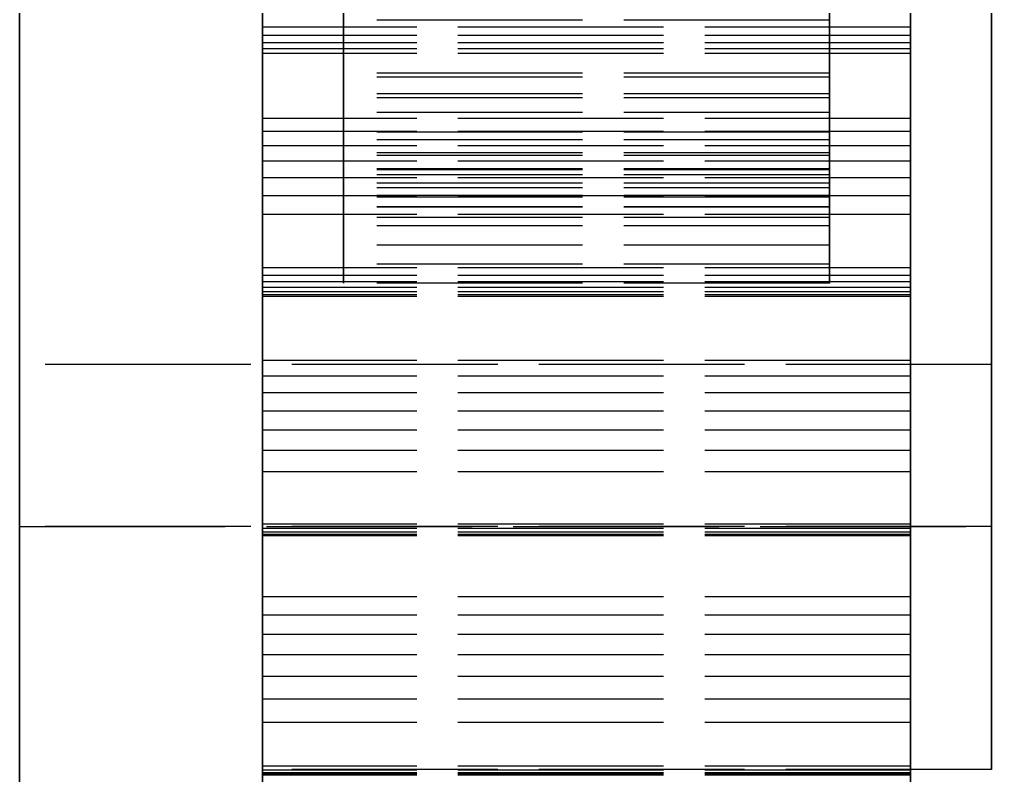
# Model space of a CAD drawing. Header units: millimetres. Extents: x -25 to 127, y -20 to 120.
# Drawn here: x 54.62 to 60.62, y 17.21 to 21.88 of the extents above; entities that cross this region are included whole.
import ezdxf

# ---------------------------------------------------------------- set-up
doc = ezdxf.new("R2010")
doc.units = ezdxf.units.MM
doc.linetypes.add('DASHED', pattern=[1.524, 1.27, -0.254])
doc.layers.add('HIDDEN', color=8, linetype='DASHED')
doc.layers.add('VISIBLE', color=7, linetype='CONTINUOUS')

msp = doc.modelspace()

# ---------------------------------------------------------------- linework, layer by layer
at = {"layer": 'HIDDEN'}
for points in [[(54.625, 32.5119), (54.625, 31.75), (54.625, 30.9881), (54.625, 30.22619), (54.625, 29.46429), (54.625, 28.70238), (54.625, 27.94048), (54.625, 27.17857), (54.625, 26.41667), (54.625, 25.65476), (54.625, 24.89286), (54.625, 24.13095), (54.625, 23.36905), (54.625, 22.60714), (54.625, 21.84524), (54.625, 21.08333), (54.625, 20.32143), (54.625, 19.55952), (54.625, 18.79762), (54.625, 18.03571), (54.625, 17.27381), (54.625, 16.5119)], [(56.125, 32.48016), (56.125, 31.78175), (56.125, 31.08333), (56.125, 30.38492), (56.125, 29.68651), (56.125, 28.9881), (56.125, 28.28968), (56.125, 27.59127), (56.125, 26.89286), (56.125, 26.19444), (56.125, 25.49603), (56.125, 24.79762), (56.125, 24.09921), (56.125, 23.40079), (56.125, 22.70238), (56.125, 22.00397), (56.125, 21.30556), (56.125, 20.60714), (56.125, 19.90873), (56.125, 19.21032), (56.125, 18.5119), (56.125, 17.81349), (56.125, 17.11508)], [(56.125, 27.69643), (56.125, 27.08929), (56.125, 26.48214), (56.125, 25.875), (56.125, 25.26786), (56.125, 24.66071), (56.125, 24.05357), (56.125, 23.44643), (56.125, 22.83929), (56.125, 22.23214), (56.125, 21.625), (56.125, 21.01786), (56.125, 20.41071), (56.125, 19.80357), (56.125, 19.19643), (56.125, 18.58929), (56.125, 17.98214), (56.125, 17.375), (56.125, 16.76786)], [(60.125, 27.69643), (60.125, 27.08929), (60.125, 26.48214), (60.125, 25.875), (60.125, 25.26786), (60.125, 24.66071), (60.125, 24.05357), (60.125, 23.44643), (60.125, 22.83929), (60.125, 22.23214), (60.125, 21.625), (60.125, 21.01786), (60.125, 20.41071), (60.125, 19.80357), (60.125, 19.19643), (60.125, 18.58929), (60.125, 17.98214), (60.125, 17.375), (60.125, 16.76786)], [(56.125, 17.11508), (56.125, 17.46429), (56.125, 17.81349), (56.125, 18.1627), (56.125, 18.5119), (56.125, 18.86111), (56.125, 19.21032), (56.125, 19.55952), (56.125, 19.90873), (56.125, 20.25794), (56.125, 20.60714), (56.125, 20.95635), (56.125, 21.30556), (56.125, 21.65476), (56.125, 22.00397), (56.125, 22.35317), (56.125, 22.70238), (56.125, 23.05159), (56.125, 23.40079), (56.125, 23.75)], [(56.125, 17.07143), (56.125, 17.375), (56.125, 17.67857), (56.125, 17.98214), (56.125, 18.28571), (56.125, 18.58929), (56.125, 18.89286), (56.125, 19.19643), (56.125, 19.5), (56.125, 19.80357), (56.125, 20.10714), (56.125, 20.41071), (56.125, 20.71429), (56.125, 21.01786), (56.125, 21.32143), (56.125, 21.625), (56.125, 21.92857), (56.125, 22.23214), (56.125, 22.53571), (56.125, 22.83929), (56.125, 23.14286), (56.125, 23.44643), (56.125, 23.75)], [(60.125, 17.07143), (60.125, 17.375), (60.125, 17.67857), (60.125, 17.98214), (60.125, 18.28571), (60.125, 18.58929), (60.125, 18.89286), (60.125, 19.19643), (60.125, 19.5), (60.125, 19.80357), (60.125, 20.10714), (60.125, 20.41071), (60.125, 20.71429), (60.125, 21.01786), (60.125, 21.32143), (60.125, 21.625), (60.125, 21.92857), (60.125, 22.23214), (60.125, 22.53571), (60.125, 22.83929), (60.125, 23.14286), (60.125, 23.44643), (60.125, 23.75)], [(56.625, 21.87533), (56.625, 22.29184)], [(56.625, 22.29184), (56.625, 21.87533)], [(59.625, 21.87533), (59.625, 22.29184)], [(59.625, 22.29184), (59.625, 21.87533)], [(56.125, 21.99603), (56.125, 21.78968), (56.125, 21.58333), (56.125, 21.37698), (56.125, 21.17063), (56.125, 20.96429), (56.125, 20.75794), (56.125, 20.55159), (56.125, 20.34524), (56.125, 20.13889), (56.125, 19.93254), (56.125, 19.72619), (56.125, 19.51984), (56.125, 19.31349), (56.125, 19.10714), (56.125, 18.90079), (56.125, 18.69444), (56.125, 18.4881), (56.125, 18.28175), (56.125, 18.0754), (56.125, 17.86905), (56.125, 17.6627), (56.125, 17.45635), (56.125, 17.25)], [(60.625, 21.99603), (60.625, 21.78968), (60.625, 21.58333), (60.625, 21.37698), (60.625, 21.17063), (60.625, 20.96429), (60.625, 20.75794), (60.625, 20.55159), (60.625, 20.34524), (60.625, 20.13889), (60.625, 19.93254), (60.625, 19.72619), (60.625, 19.51984), (60.625, 19.31349), (60.625, 19.10714), (60.625, 18.90079), (60.625, 18.69444), (60.625, 18.4881), (60.625, 18.28175), (60.625, 18.0754), (60.625, 17.86905), (60.625, 17.6627), (60.625, 17.45635), (60.625, 17.25)], [(54.625, 21.9246), (54.625, 21.76587), (54.625, 21.60714), (54.625, 21.44841), (54.625, 21.28968), (54.625, 21.13095), (54.625, 20.97222), (54.625, 20.81349), (54.625, 20.65476), (54.625, 20.49603), (54.625, 20.3373), (54.625, 20.17857), (54.625, 20.01984), (54.625, 19.86111), (54.625, 19.70238), (54.625, 19.54365), (54.625, 19.38492), (54.625, 19.22619), (54.625, 19.06746), (54.625, 18.90873), (54.625, 18.75)], [(54.625, 18.75), (54.625, 18.82937), (54.625, 18.90873), (54.625, 18.9881), (54.625, 19.06746), (54.625, 19.14683), (54.625, 19.22619), (54.625, 19.30556), (54.625, 19.38492), (54.625, 19.46429), (54.625, 19.54365), (54.625, 19.62302), (54.625, 19.70238), (54.625, 19.78175), (54.625, 19.86111), (54.625, 19.94048), (54.625, 20.01984), (54.625, 20.09921), (54.625, 20.17857), (54.625, 20.25794), (54.625, 20.3373), (54.625, 20.41667), (54.625, 20.49603), (54.625, 20.5754), (54.625, 20.65476), (54.625, 20.73413), (54.625, 20.81349), (54.625, 20.89286), (54.625, 20.97222), (54.625, 21.05159), (54.625, 21.13095), (54.625, 21.21032), (54.625, 21.28968), (54.625, 21.36905), (54.625, 21.44841), (54.625, 21.52778), (54.625, 21.60714), (54.625, 21.68651), (54.625, 21.76587), (54.625, 21.84524), (54.625, 21.9246)], [(54.625, 21.9246), (54.625, 21.76587), (54.625, 21.60714), (54.625, 21.44841), (54.625, 21.28968), (54.625, 21.13095), (54.625, 20.97222), (54.625, 20.81349), (54.625, 20.65476), (54.625, 20.49603), (54.625, 20.3373), (54.625, 20.17857), (54.625, 20.01984), (54.625, 19.86111), (54.625, 19.70238), (54.625, 19.54365), (54.625, 19.38492), (54.625, 19.22619), (54.625, 19.06746), (54.625, 18.90873), (54.625, 18.75)], [(54.625, 18.75), (54.625, 18.82937), (54.625, 18.90873), (54.625, 18.9881), (54.625, 19.06746), (54.625, 19.14683), (54.625, 19.22619), (54.625, 19.30556), (54.625, 19.38492), (54.625, 19.46429), (54.625, 19.54365), (54.625, 19.62302), (54.625, 19.70238), (54.625, 19.78175), (54.625, 19.86111), (54.625, 19.94048), (54.625, 20.01984), (54.625, 20.09921), (54.625, 20.17857), (54.625, 20.25794), (54.625, 20.3373), (54.625, 20.41667), (54.625, 20.49603), (54.625, 20.5754), (54.625, 20.65476), (54.625, 20.73413), (54.625, 20.81349), (54.625, 20.89286), (54.625, 20.97222), (54.625, 21.05159), (54.625, 21.13095), (54.625, 21.21032), (54.625, 21.28968), (54.625, 21.36905), (54.625, 21.44841), (54.625, 21.52778), (54.625, 21.60714), (54.625, 21.68651), (54.625, 21.76587), (54.625, 21.84524), (54.625, 21.9246)], [(54.625, 21.90873), (54.625, 21.78175), (54.625, 21.65476), (54.625, 21.52778), (54.625, 21.40079), (54.625, 21.27381), (54.625, 21.14683), (54.625, 21.01984), (54.625, 20.89286), (54.625, 20.76587), (54.625, 20.63889), (54.625, 20.5119), (54.625, 20.38492), (54.625, 20.25794), (54.625, 20.13095), (54.625, 20.00397), (54.625, 19.87698), (54.625, 19.75)], [(54.625, 19.75), (54.625, 19.81349), (54.625, 19.87698), (54.625, 19.94048), (54.625, 20.00397), (54.625, 20.06746), (54.625, 20.13095), (54.625, 20.19444), (54.625, 20.25794), (54.625, 20.32143), (54.625, 20.38492), (54.625, 20.44841), (54.625, 20.5119), (54.625, 20.5754), (54.625, 20.63889), (54.625, 20.70238), (54.625, 20.76587), (54.625, 20.82937), (54.625, 20.89286), (54.625, 20.95635), (54.625, 21.01984), (54.625, 21.08333), (54.625, 21.14683), (54.625, 21.21032), (54.625, 21.27381), (54.625, 21.3373), (54.625, 21.40079), (54.625, 21.46429), (54.625, 21.52778), (54.625, 21.59127), (54.625, 21.65476), (54.625, 21.71825), (54.625, 21.78175), (54.625, 21.84524), (54.625, 21.90873)], [(60.625, 21.9246), (60.625, 21.76587), (60.625, 21.60714), (60.625, 21.44841), (60.625, 21.28968), (60.625, 21.13095), (60.625, 20.97222), (60.625, 20.81349), (60.625, 20.65476), (60.625, 20.49603), (60.625, 20.3373), (60.625, 20.17857), (60.625, 20.01984), (60.625, 19.86111), (60.625, 19.70238), (60.625, 19.54365), (60.625, 19.38492), (60.625, 19.22619), (60.625, 19.06746), (60.625, 18.90873), (60.625, 18.75)], [(60.625, 18.75), (60.625, 18.82937), (60.625, 18.90873), (60.625, 18.9881), (60.625, 19.06746), (60.625, 19.14683), (60.625, 19.22619), (60.625, 19.30556), (60.625, 19.38492), (60.625, 19.46429), (60.625, 19.54365), (60.625, 19.62302), (60.625, 19.70238), (60.625, 19.78175), (60.625, 19.86111), (60.625, 19.94048), (60.625, 20.01984), (60.625, 20.09921), (60.625, 20.17857), (60.625, 20.25794), (60.625, 20.3373), (60.625, 20.41667), (60.625, 20.49603), (60.625, 20.5754), (60.625, 20.65476), (60.625, 20.73413), (60.625, 20.81349), (60.625, 20.89286), (60.625, 20.97222), (60.625, 21.05159), (60.625, 21.13095), (60.625, 21.21032), (60.625, 21.28968), (60.625, 21.36905), (60.625, 21.44841), (60.625, 21.52778), (60.625, 21.60714), (60.625, 21.68651), (60.625, 21.76587), (60.625, 21.84524), (60.625, 21.9246)], [(60.625, 21.9246), (60.625, 21.76587), (60.625, 21.60714), (60.625, 21.44841), (60.625, 21.28968), (60.625, 21.13095), (60.625, 20.97222), (60.625, 20.81349), (60.625, 20.65476), (60.625, 20.49603), (60.625, 20.3373), (60.625, 20.17857), (60.625, 20.01984), (60.625, 19.86111), (60.625, 19.70238), (60.625, 19.54365), (60.625, 19.38492), (60.625, 19.22619), (60.625, 19.06746), (60.625, 18.90873), (60.625, 18.75)], [(60.625, 18.75), (60.625, 18.82937), (60.625, 18.90873), (60.625, 18.9881), (60.625, 19.06746), (60.625, 19.14683), (60.625, 19.22619), (60.625, 19.30556), (60.625, 19.38492), (60.625, 19.46429), (60.625, 19.54365), (60.625, 19.62302), (60.625, 19.70238), (60.625, 19.78175), (60.625, 19.86111), (60.625, 19.94048), (60.625, 20.01984), (60.625, 20.09921), (60.625, 20.17857), (60.625, 20.25794), (60.625, 20.3373), (60.625, 20.41667), (60.625, 20.49603), (60.625, 20.5754), (60.625, 20.65476), (60.625, 20.73413), (60.625, 20.81349), (60.625, 20.89286), (60.625, 20.97222), (60.625, 21.05159), (60.625, 21.13095), (60.625, 21.21032), (60.625, 21.28968), (60.625, 21.36905), (60.625, 21.44841), (60.625, 21.52778), (60.625, 21.60714), (60.625, 21.68651), (60.625, 21.76587), (60.625, 21.84524), (60.625, 21.9246)], [(60.625, 21.90873), (60.625, 21.78175), (60.625, 21.65476), (60.625, 21.52778), (60.625, 21.40079), (60.625, 21.27381), (60.625, 21.14683), (60.625, 21.01984), (60.625, 20.89286), (60.625, 20.76587), (60.625, 20.63889), (60.625, 20.5119), (60.625, 20.38492), (60.625, 20.25794), (60.625, 20.13095), (60.625, 20.00397), (60.625, 19.87698), (60.625, 19.75)], [(60.625, 19.75), (60.625, 19.81349), (60.625, 19.87698), (60.625, 19.94048), (60.625, 20.00397), (60.625, 20.06746), (60.625, 20.13095), (60.625, 20.19444), (60.625, 20.25794), (60.625, 20.32143), (60.625, 20.38492), (60.625, 20.44841), (60.625, 20.5119), (60.625, 20.5754), (60.625, 20.63889), (60.625, 20.70238), (60.625, 20.76587), (60.625, 20.82937), (60.625, 20.89286), (60.625, 20.95635), (60.625, 21.01984), (60.625, 21.08333), (60.625, 21.14683), (60.625, 21.21032), (60.625, 21.27381), (60.625, 21.3373), (60.625, 21.40079), (60.625, 21.46429), (60.625, 21.52778), (60.625, 21.59127), (60.625, 21.65476), (60.625, 21.71825), (60.625, 21.78175), (60.625, 21.84524), (60.625, 21.90873)], [(56.125, 17.25), (56.125, 17.35317), (56.125, 17.45635), (56.125, 17.55952), (56.125, 17.6627), (56.125, 17.76587), (56.125, 17.86905), (56.125, 17.97222), (56.125, 18.0754), (56.125, 18.17857), (56.125, 18.28175), (56.125, 18.38492), (56.125, 18.4881), (56.125, 18.59127), (56.125, 18.69444), (56.125, 18.79762), (56.125, 18.90079), (56.125, 19.00397), (56.125, 19.10714), (56.125, 19.21032), (56.125, 19.31349), (56.125, 19.41667), (56.125, 19.51984), (56.125, 19.62302), (56.125, 19.72619), (56.125, 19.82937), (56.125, 19.93254), (56.125, 20.03571), (56.125, 20.13889), (56.125, 20.24206), (56.125, 20.34524), (56.125, 20.44841), (56.125, 20.55159), (56.125, 20.65476), (56.125, 20.75794), (56.125, 20.86111), (56.125, 20.96429), (56.125, 21.06746), (56.125, 21.17063), (56.125, 21.27381), (56.125, 21.37698), (56.125, 21.48016), (56.125, 21.58333), (56.125, 21.68651), (56.125, 21.78968), (56.125, 21.89286)], [(56.125, 21.89181), (56.125, 21.83344)], [(56.125, 21.83344), (56.125, 21.89181)], [(56.625, 21.5248), (56.625, 21.87533)], [(56.625, 21.87533), (56.625, 21.5248)], [(59.625, 21.87533), (56.625, 21.87533)], [(59.625, 21.87533), (56.625, 21.87533)], [(59.625, 21.5248), (59.625, 21.87533)], [(59.625, 21.87533), (59.625, 21.5248)], [(60.125, 21.89181), (60.125, 21.83344)], [(60.125, 21.83344), (60.125, 21.89181)], [(60.625, 17.25), (60.625, 17.35317), (60.625, 17.45635), (60.625, 17.55952), (60.625, 17.6627), (60.625, 17.76587), (60.625, 17.86905), (60.625, 17.97222), (60.625, 18.0754), (60.625, 18.17857), (60.625, 18.28175), (60.625, 18.38492), (60.625, 18.4881), (60.625, 18.59127), (60.625, 18.69444), (60.625, 18.79762), (60.625, 18.90079), (60.625, 19.00397), (60.625, 19.10714), (60.625, 19.21032), (60.625, 19.31349), (60.625, 19.41667), (60.625, 19.51984), (60.625, 19.62302), (60.625, 19.72619), (60.625, 19.82937), (60.625, 19.93254), (60.625, 20.03571), (60.625, 20.13889), (60.625, 20.24206), (60.625, 20.34524), (60.625, 20.44841), (60.625, 20.55159), (60.625, 20.65476), (60.625, 20.75794), (60.625, 20.86111), (60.625, 20.96429), (60.625, 21.06746), (60.625, 21.17063), (60.625, 21.27381), (60.625, 21.37698), (60.625, 21.48016), (60.625, 21.58333), (60.625, 21.68651), (60.625, 21.78968), (60.625, 21.89286)], [(56.125, 21.83344), (56.125, 21.78173)], [(56.125, 21.78173), (56.125, 21.83344)], [(60.125, 21.83344), (56.125, 21.83344)], [(60.125, 21.83344), (56.125, 21.83344)], [(56.125, 21.78173), (56.125, 21.73706)], [(56.125, 21.73706), (56.125, 21.78173)], [(60.125, 21.78173), (56.125, 21.78173)], [(60.125, 21.78173), (56.125, 21.78173)], [(60.125, 21.83344), (60.125, 21.78173)], [(60.125, 21.78173), (60.125, 21.83344)], [(60.125, 21.78173), (60.125, 21.73706)], [(60.125, 21.73706), (60.125, 21.78173)], [(56.125, 21.73706), (56.125, 21.69991)], [(56.125, 21.69991), (56.125, 21.73706)], [(60.125, 21.73706), (56.125, 21.73706)], [(60.125, 21.73706), (56.125, 21.73706)], [(60.125, 21.73706), (60.125, 21.69991)], [(60.125, 21.69991), (60.125, 21.73706)], [(56.125, 21.69991), (56.125, 21.67101)], [(56.125, 21.67101), (56.125, 21.69991)], [(60.125, 21.69991), (56.125, 21.69991)], [(60.125, 21.69991), (56.125, 21.69991)], [(56.125, 21.67101), (56.125, 21.27018)], [(56.125, 21.27018), (56.125, 21.67101)], [(60.125, 21.67101), (56.125, 21.67101)], [(60.125, 21.67101), (56.125, 21.67101)], [(60.125, 21.69991), (60.125, 21.67101)], [(60.125, 21.67101), (60.125, 21.69991)], [(60.125, 21.67101), (60.125, 21.27018)], [(60.125, 21.27018), (60.125, 21.67101)], [(56.625, 21.54986), (56.625, 21.13848)], [(56.625, 21.39741), (56.625, 21.54986)], [(56.625, 21.54986), (56.625, 21.39741)], [(56.625, 21.13848), (56.625, 21.54986)], [(59.625, 21.54986), (56.625, 21.54986)], [(59.625, 21.54986), (56.625, 21.54986)], [(59.625, 21.54986), (59.625, 21.13848)], [(59.625, 21.39741), (59.625, 21.54986)], [(59.625, 21.54986), (59.625, 21.39741)], [(59.625, 21.13848), (59.625, 21.54986)], [(56.625, 21.42182), (56.625, 21.5248)], [(56.625, 21.5248), (56.625, 21.42182)], [(59.625, 21.5248), (56.625, 21.5248)], [(59.625, 21.5248), (56.625, 21.5248)], [(59.625, 21.42182), (59.625, 21.5248)], [(59.625, 21.5248), (59.625, 21.42182)], [(56.625, 21.30727), (56.625, 21.42182)], [(56.625, 21.42182), (56.625, 21.30727)], [(59.625, 21.42182), (56.625, 21.42182)], [(59.625, 21.42182), (56.625, 21.42182)], [(59.625, 21.30727), (59.625, 21.42182)], [(59.625, 21.42182), (59.625, 21.30727)], [(56.625, 20.95752), (56.625, 21.39741)], [(56.625, 21.39741), (56.625, 20.95752)], [(59.625, 21.39741), (56.625, 21.39741)], [(59.625, 21.39741), (56.625, 21.39741)], [(59.625, 20.95752), (59.625, 21.39741)], [(59.625, 21.39741), (59.625, 20.95752)], [(56.625, 21.18494), (56.625, 21.30727)], [(56.625, 21.30727), (56.625, 21.18494)], [(59.625, 21.30727), (56.625, 21.30727)], [(59.625, 21.30727), (56.625, 21.30727)], [(59.625, 21.18494), (59.625, 21.30727)], [(59.625, 21.30727), (59.625, 21.18494)], [(56.125, 21.27018), (56.125, 21.18967)], [(56.125, 21.18967), (56.125, 21.27018)], [(60.125, 21.27018), (56.125, 21.27018)], [(60.125, 21.27018), (56.125, 21.27018)], [(60.125, 21.27018), (60.125, 21.18967)], [(60.125, 21.18967), (60.125, 21.27018)], [(56.125, 21.18967), (56.125, 21.10101)], [(56.125, 21.10101), (56.125, 21.18967)], [(60.125, 21.18967), (56.125, 21.18967)], [(60.125, 21.18967), (56.125, 21.18967)], [(56.625, 21.05631), (56.625, 21.18494)], [(56.625, 21.18494), (56.625, 21.05631)], [(59.625, 21.18494), (56.625, 21.18494)], [(59.625, 21.18494), (56.625, 21.18494)], [(59.625, 21.05631), (59.625, 21.18494)], [(59.625, 21.18494), (59.625, 21.05631)], [(60.125, 21.18967), (60.125, 21.10101)], [(60.125, 21.10101), (60.125, 21.18967)], [(56.625, 21.13848), (56.625, 21.04169)], [(56.625, 21.04169), (56.625, 21.13848)], [(59.625, 21.13848), (56.625, 21.13848)], [(59.625, 21.13848), (56.625, 21.13848)], [(59.625, 21.13848), (59.625, 21.04169)], [(59.625, 21.04169), (59.625, 21.13848)], [(56.125, 21.10101), (56.125, 21.00493)], [(56.125, 21.00493), (56.125, 21.10101)], [(60.125, 21.10101), (56.125, 21.10101)], [(60.125, 21.10101), (56.125, 21.10101)], [(60.125, 21.10101), (60.125, 21.00493)], [(60.125, 21.00493), (60.125, 21.10101)], [(56.125, 21.00493), (56.125, 20.90194)], [(56.125, 20.90194), (56.125, 21.00493)], [(60.125, 21.00493), (56.125, 21.00493)], [(60.125, 21.00493), (56.125, 21.00493)], [(56.625, 20.92237), (56.625, 21.05631)], [(56.625, 21.05631), (56.625, 20.92237)], [(59.625, 21.05631), (56.625, 21.05631)], [(59.625, 21.05631), (56.625, 21.05631)], [(56.625, 21.04169), (56.625, 20.95268)], [(56.625, 20.95268), (56.625, 21.04169)], [(59.625, 21.04169), (56.625, 21.04169)], [(59.625, 21.04169), (56.625, 21.04169)], [(59.625, 20.92237), (59.625, 21.05631)], [(59.625, 21.05631), (59.625, 20.92237)], [(59.625, 21.04169), (59.625, 20.95268)], [(59.625, 20.95268), (59.625, 21.04169)], [(60.125, 21.00493), (60.125, 20.90194)], [(60.125, 20.90194), (60.125, 21.00493)], [(56.625, 20.84218), (56.625, 20.95752)], [(56.625, 20.95752), (56.625, 20.84218)], [(59.625, 20.95752), (56.625, 20.95752)], [(59.625, 20.95752), (56.625, 20.95752)], [(56.625, 20.95268), (56.625, 20.86986)], [(56.625, 20.86986), (56.625, 20.95268)], [(59.625, 20.95268), (56.625, 20.95268)], [(59.625, 20.95268), (56.625, 20.95268)], [(59.625, 20.84218), (59.625, 20.95752)], [(59.625, 20.95752), (59.625, 20.84218)], [(59.625, 20.95268), (59.625, 20.86986)], [(59.625, 20.86986), (59.625, 20.95268)], [(56.125, 20.90194), (56.125, 20.79243)], [(56.125, 20.79243), (56.125, 20.90194)], [(60.125, 20.90194), (56.125, 20.90194)], [(60.125, 20.90194), (56.125, 20.90194)], [(56.625, 20.78389), (56.625, 20.92237)], [(56.625, 20.92237), (56.625, 20.78389)], [(59.625, 20.92237), (56.625, 20.92237)], [(59.625, 20.92237), (56.625, 20.92237)], [(59.625, 20.78389), (59.625, 20.92237)], [(59.625, 20.92237), (59.625, 20.78389)], [(60.125, 20.90194), (60.125, 20.79243)], [(60.125, 20.79243), (60.125, 20.90194)], [(56.625, 20.86986), (56.625, 20.79302)], [(56.625, 20.79302), (56.625, 20.86986)], [(59.625, 20.86986), (56.625, 20.86986)], [(59.625, 20.86986), (56.625, 20.86986)], [(56.625, 20.72466), (56.625, 20.84218)], [(56.625, 20.84218), (56.625, 20.72466)], [(59.625, 20.84218), (56.625, 20.84218)], [(59.625, 20.84218), (56.625, 20.84218)], [(59.625, 20.86986), (59.625, 20.79302)], [(59.625, 20.79302), (59.625, 20.86986)], [(59.625, 20.72466), (59.625, 20.84218)], [(59.625, 20.84218), (59.625, 20.72466)], [(56.125, 20.79243), (56.125, 20.67669)], [(56.125, 20.67669), (56.125, 20.79243)], [(60.125, 20.79243), (56.125, 20.79243)], [(60.125, 20.79243), (56.125, 20.79243)], [(56.625, 20.79302), (56.625, 20.72227)], [(56.625, 20.72227), (56.625, 20.79302)], [(59.625, 20.79302), (56.625, 20.79302)], [(59.625, 20.79302), (56.625, 20.79302)], [(56.625, 20.65786), (56.625, 20.78389)], [(56.625, 20.78389), (56.625, 20.65786)], [(59.625, 20.78389), (56.625, 20.78389)], [(59.625, 20.78389), (56.625, 20.78389)], [(59.625, 20.79302), (59.625, 20.72227)], [(59.625, 20.72227), (59.625, 20.79302)], [(59.625, 20.65786), (59.625, 20.78389)], [(59.625, 20.78389), (59.625, 20.65786)], [(60.125, 20.79243), (60.125, 20.67669)], [(60.125, 20.67669), (60.125, 20.79243)], [(56.625, 20.60621), (56.625, 20.72466)], [(56.625, 20.72466), (56.625, 20.60621)], [(59.625, 20.72466), (56.625, 20.72466)], [(59.625, 20.72466), (56.625, 20.72466)], [(56.625, 20.72227), (56.625, 20.65786)], [(56.625, 20.65786), (56.625, 20.72227)], [(59.625, 20.72227), (56.625, 20.72227)], [(59.625, 20.72227), (56.625, 20.72227)], [(59.625, 20.60621), (59.625, 20.72466)], [(59.625, 20.72466), (59.625, 20.60621)], [(59.625, 20.72227), (59.625, 20.65786)], [(59.625, 20.65786), (59.625, 20.72227)], [(56.125, 20.67669), (56.125, 20.34643)], [(56.125, 20.34643), (56.125, 20.67669)], [(60.125, 20.67669), (56.125, 20.67669)], [(60.125, 20.67669), (56.125, 20.67669)], [(59.625, 20.65786), (56.625, 20.65786)], [(59.625, 20.65786), (56.625, 20.65786)], [(60.125, 20.67669), (60.125, 20.34643)], [(60.125, 20.34643), (60.125, 20.67669)], [(56.625, 20.48758), (56.625, 20.60621)], [(56.625, 20.60621), (56.625, 20.48758)], [(59.625, 20.60621), (56.625, 20.60621)], [(59.625, 20.60621), (56.625, 20.60621)], [(59.625, 20.48758), (59.625, 20.60621)], [(59.625, 20.60621), (59.625, 20.48758)], [(56.625, 20.3694), (56.625, 20.48758)], [(56.625, 20.48758), (56.625, 20.3694)], [(59.625, 20.48758), (56.625, 20.48758)], [(59.625, 20.48758), (56.625, 20.48758)], [(59.625, 20.3694), (59.625, 20.48758)], [(59.625, 20.48758), (59.625, 20.3694)], [(56.125, 20.34643), (56.125, 20.29997)], [(56.125, 20.29997), (56.125, 20.34643)], [(60.125, 20.34643), (56.125, 20.34643)], [(60.125, 20.34643), (56.125, 20.34643)], [(56.625, 20.25227), (56.625, 20.3694)], [(56.625, 20.3694), (56.625, 20.25227)], [(59.625, 20.3694), (56.625, 20.3694)], [(59.625, 20.3694), (56.625, 20.3694)], [(59.625, 20.25227), (59.625, 20.3694)], [(59.625, 20.3694), (59.625, 20.25227)], [(60.125, 20.34643), (60.125, 20.29997)], [(60.125, 20.29997), (60.125, 20.34643)], [(56.125, 20.29997), (56.125, 20.25984)], [(56.125, 20.25984), (56.125, 20.29997)], [(60.125, 20.29997), (56.125, 20.29997)], [(60.125, 20.29997), (56.125, 20.29997)], [(60.125, 20.29997), (60.125, 20.25984)], [(60.125, 20.25984), (60.125, 20.29997)], [(56.125, 20.25984), (56.125, 20.22631)], [(56.125, 20.22631), (56.125, 20.25984)], [(60.125, 20.25984), (56.125, 20.25984)], [(60.125, 20.25984), (56.125, 20.25984)], [(56.125, 20.22631), (56.125, 20.19973)], [(56.125, 20.19973), (56.125, 20.22631)], [(60.125, 20.22631), (56.125, 20.22631)], [(60.125, 20.22631), (56.125, 20.22631)], [(59.625, 20.25227), (56.625, 20.25227)], [(59.625, 20.25227), (56.625, 20.25227)], [(60.125, 20.25984), (60.125, 20.22631)], [(60.125, 20.22631), (60.125, 20.25984)], [(60.125, 20.22631), (60.125, 20.19973)], [(60.125, 20.19973), (60.125, 20.22631)], [(56.125, 20.19973), (56.125, 20.18059)], [(56.125, 20.18059), (56.125, 20.19973)], [(60.125, 20.19973), (56.125, 20.19973)], [(60.125, 20.19973), (56.125, 20.19973)], [(56.125, 20.18059), (56.125, 20.16958)], [(56.125, 20.16958), (56.125, 20.18059)], [(60.125, 20.18059), (56.125, 20.18059)], [(60.125, 20.18059), (56.125, 20.18059)], [(56.125, 20.16958), (56.125, 19.77562)], [(56.125, 19.77562), (56.125, 20.16958)], [(60.125, 20.16958), (56.125, 20.16958)], [(60.125, 20.16958), (56.125, 20.16958)], [(60.125, 20.19973), (60.125, 20.18059)], [(60.125, 20.18059), (60.125, 20.19973)], [(60.125, 20.18059), (60.125, 20.16958)], [(60.125, 20.16958), (60.125, 20.18059)], [(60.125, 20.16958), (60.125, 19.77562)], [(60.125, 19.77562), (60.125, 20.16958)], [(60.625, 19.75), (54.625, 19.75)], [(56.125, 19.77562), (56.125, 19.67909)], [(56.125, 19.67909), (56.125, 19.77562)], [(60.125, 19.77562), (56.125, 19.77562)], [(60.125, 19.77562), (56.125, 19.77562)], [(60.125, 19.77562), (60.125, 19.67909)], [(60.125, 19.67909), (60.125, 19.77562)], [(56.125, 19.67909), (56.125, 19.57459)], [(56.125, 19.57459), (56.125, 19.67909)], [(60.125, 19.67909), (56.125, 19.67909)], [(60.125, 19.67909), (56.125, 19.67909)], [(60.125, 19.67909), (60.125, 19.57459)], [(60.125, 19.57459), (60.125, 19.67909)], [(56.125, 19.57459), (56.125, 19.46282)], [(56.125, 19.46282), (56.125, 19.57459)], [(60.125, 19.57459), (56.125, 19.57459)], [(60.125, 19.57459), (56.125, 19.57459)], [(60.125, 19.57459), (60.125, 19.46282)], [(60.125, 19.46282), (60.125, 19.57459)], [(56.125, 19.46282), (56.125, 19.3443)], [(56.125, 19.3443), (56.125, 19.46282)], [(60.125, 19.46282), (56.125, 19.46282)], [(60.125, 19.46282), (56.125, 19.46282)], [(60.125, 19.46282), (60.125, 19.3443)], [(60.125, 19.3443), (60.125, 19.46282)], [(56.125, 19.3443), (56.125, 19.21942)], [(56.125, 19.21942), (56.125, 19.3443)], [(60.125, 19.3443), (56.125, 19.3443)], [(60.125, 19.3443), (56.125, 19.3443)], [(60.125, 19.3443), (60.125, 19.21942)], [(60.125, 19.21942), (60.125, 19.3443)], [(56.125, 19.21942), (56.125, 19.08849)], [(56.125, 19.08849), (56.125, 19.21942)], [(60.125, 19.21942), (56.125, 19.21942)], [(60.125, 19.21942), (56.125, 19.21942)], [(60.125, 19.21942), (60.125, 19.08849)], [(60.125, 19.08849), (60.125, 19.21942)], [(56.125, 19.08849), (56.125, 18.76533)], [(56.125, 18.76533), (56.125, 19.08849)], [(60.125, 19.08849), (56.125, 19.08849)], [(60.125, 19.08849), (56.125, 19.08849)], [(60.125, 19.08849), (60.125, 18.76533)], [(60.125, 18.76533), (60.125, 19.08849)], [(54.625, 18.75), (60.625, 18.75)], [(60.625, 18.75), (54.625, 18.75)], [(56.125, 18.76533), (56.125, 18.73756)], [(56.125, 18.73756), (56.125, 18.76533)], [(60.125, 18.76533), (56.125, 18.76533)], [(60.125, 18.76533), (56.125, 18.76533)], [(56.125, 18.73756), (56.125, 18.71602)], [(56.125, 18.71602), (56.125, 18.73756)], [(60.125, 18.73756), (56.125, 18.73756)], [(60.125, 18.73756), (56.125, 18.73756)], [(60.125, 18.76533), (60.125, 18.73756)], [(60.125, 18.73756), (60.125, 18.76533)], [(60.125, 18.73756), (60.125, 18.71602)], [(60.125, 18.71602), (60.125, 18.73756)], [(56.125, 18.71602), (56.125, 18.70095)], [(56.125, 18.70095), (56.125, 18.71602)], [(60.125, 18.71602), (56.125, 18.71602)], [(60.125, 18.71602), (56.125, 18.71602)], [(56.125, 18.70095), (56.125, 18.6927)], [(56.125, 18.6927), (56.125, 18.70095)], [(60.125, 18.70095), (56.125, 18.70095)], [(60.125, 18.70095), (56.125, 18.70095)], [(56.125, 18.69173), (56.125, 18.6987)], [(56.125, 18.6987), (56.125, 18.31497)], [(56.125, 18.31497), (56.125, 18.6987)], [(56.125, 18.6987), (56.125, 18.69173)], [(60.125, 18.6987), (56.125, 18.6987)], [(60.125, 18.6987), (56.125, 18.6987)], [(56.125, 18.6927), (56.125, 18.69173)], [(56.125, 18.69173), (56.125, 18.6927)], [(60.125, 18.6927), (56.125, 18.6927)], [(60.125, 18.6927), (56.125, 18.6927)], [(60.125, 18.69173), (56.125, 18.69173)], [(60.125, 18.69173), (56.125, 18.69173)], [(60.125, 18.71602), (60.125, 18.70095)], [(60.125, 18.70095), (60.125, 18.71602)], [(60.125, 18.70095), (60.125, 18.6927)], [(60.125, 18.6927), (60.125, 18.70095)], [(60.125, 18.69173), (60.125, 18.6987)], [(60.125, 18.6987), (60.125, 18.31497)], [(60.125, 18.31497), (60.125, 18.6987)], [(60.125, 18.6987), (60.125, 18.69173)], [(60.125, 18.6927), (60.125, 18.69173)], [(60.125, 18.69173), (60.125, 18.6927)], [(56.125, 18.31497), (56.125, 18.20325)], [(56.125, 18.20325), (56.125, 18.31497)], [(60.125, 18.31497), (56.125, 18.31497)], [(60.125, 18.31497), (56.125, 18.31497)], [(60.125, 18.31497), (60.125, 18.20325)], [(60.125, 18.20325), (60.125, 18.31497)], [(56.125, 18.20325), (56.125, 18.08378)], [(56.125, 18.08378), (56.125, 18.20325)], [(60.125, 18.20325), (56.125, 18.20325)], [(60.125, 18.20325), (56.125, 18.20325)], [(60.125, 18.20325), (60.125, 18.08378)], [(60.125, 18.08378), (60.125, 18.20325)], [(56.125, 18.08378), (56.125, 17.95728)], [(56.125, 17.95728), (56.125, 18.08378)], [(60.125, 18.08378), (56.125, 18.08378)], [(60.125, 18.08378), (56.125, 18.08378)], [(60.125, 18.08378), (60.125, 17.95728)], [(60.125, 17.95728), (60.125, 18.08378)], [(56.125, 17.95728), (56.125, 17.82425)], [(56.125, 17.82425), (56.125, 17.95728)], [(60.125, 17.95728), (56.125, 17.95728)], [(60.125, 17.95728), (56.125, 17.95728)], [(60.125, 17.95728), (60.125, 17.82425)], [(60.125, 17.82425), (60.125, 17.95728)], [(56.125, 17.82425), (56.125, 17.68508)], [(56.125, 17.68508), (56.125, 17.82425)], [(60.125, 17.82425), (56.125, 17.82425)], [(60.125, 17.82425), (56.125, 17.82425)], [(60.125, 17.82425), (60.125, 17.68508)], [(60.125, 17.68508), (60.125, 17.82425)], [(56.125, 17.68508), (56.125, 17.54005)], [(56.125, 17.54005), (56.125, 17.68508)], [(60.125, 17.68508), (56.125, 17.68508)], [(60.125, 17.68508), (56.125, 17.68508)], [(60.125, 17.68508), (60.125, 17.54005)], [(60.125, 17.54005), (60.125, 17.68508)], [(56.125, 17.54005), (56.125, 17.22676)], [(56.125, 17.22676), (56.125, 17.54005)], [(60.125, 17.54005), (56.125, 17.54005)], [(60.125, 17.54005), (56.125, 17.54005)], [(60.125, 17.54005), (60.125, 17.22676)], [(60.125, 17.22676), (60.125, 17.54005)], [(56.125, 17.24601), (56.125, 17.27092)], [(56.125, 17.27092), (56.125, 16.90069)], [(56.125, 16.90069), (56.125, 17.27092)], [(56.125, 17.27092), (56.125, 17.24601)], [(60.125, 17.27092), (56.125, 17.27092)], [(60.125, 17.27092), (56.125, 17.27092)], [(60.625, 17.25), (56.125, 17.25)], [(56.125, 17.22881), (56.125, 17.24601)], [(56.125, 17.24601), (56.125, 17.22881)], [(60.125, 17.24601), (56.125, 17.24601)], [(60.125, 17.24601), (56.125, 17.24601)], [(56.125, 17.21866), (56.125, 17.22881)], [(56.125, 17.22881), (56.125, 17.21866)], [(60.125, 17.22881), (56.125, 17.22881)], [(60.125, 17.22881), (56.125, 17.22881)], [(56.125, 17.22676), (56.125, 17.21792)], [(56.125, 17.21792), (56.125, 17.22676)], [(60.125, 17.22676), (56.125, 17.22676)], [(60.125, 17.22676), (56.125, 17.22676)], [(60.125, 17.24601), (60.125, 17.27092)], [(60.125, 17.27092), (60.125, 16.90069)], [(60.125, 16.90069), (60.125, 17.27092)], [(60.125, 17.27092), (60.125, 17.24601)], [(60.125, 17.22881), (60.125, 17.24601)], [(60.125, 17.24601), (60.125, 17.22881)], [(60.125, 17.21866), (60.125, 17.22881)], [(60.125, 17.22881), (60.125, 17.21866)], [(60.125, 17.22676), (60.125, 17.21792)], [(60.125, 17.21792), (60.125, 17.22676)], [(56.125, 17.21514), (56.125, 17.21866)], [(56.125, 17.21866), (56.125, 17.21514)], [(60.125, 17.21866), (56.125, 17.21866)], [(60.125, 17.21866), (56.125, 17.21866)], [(56.125, 17.21792), (56.125, 17.21514)], [(56.125, 17.21514), (56.125, 17.21792)], [(60.125, 17.21792), (56.125, 17.21792)], [(60.125, 17.21792), (56.125, 17.21792)], [(60.125, 17.21514), (56.125, 17.21514)], [(60.125, 17.21514), (56.125, 17.21514)], [(60.125, 17.21514), (60.125, 17.21866)], [(60.125, 17.21866), (60.125, 17.21514)], [(60.125, 17.21792), (60.125, 17.21514)], [(60.125, 17.21514), (60.125, 17.21792)]]:
    msp.add_lwpolyline(points, dxfattribs=at)
at = {"layer": 'VISIBLE'}
msp.add_lwpolyline([(54.625, 16.89286), (54.625, 17.27381), (54.625, 17.65476), (54.625, 18.03571), (54.625, 18.41667), (54.625, 18.79762), (54.625, 19.17857), (54.625, 19.55952), (54.625, 19.94048), (54.625, 20.32143), (54.625, 20.70238), (54.625, 21.08333), (54.625, 21.46429), (54.625, 21.84524), (54.625, 22.22619), (54.625, 22.60714), (54.625, 22.9881), (54.625, 23.36905), (54.625, 23.75)], dxfattribs=at)

doc.saveas('drawing.dxf')
